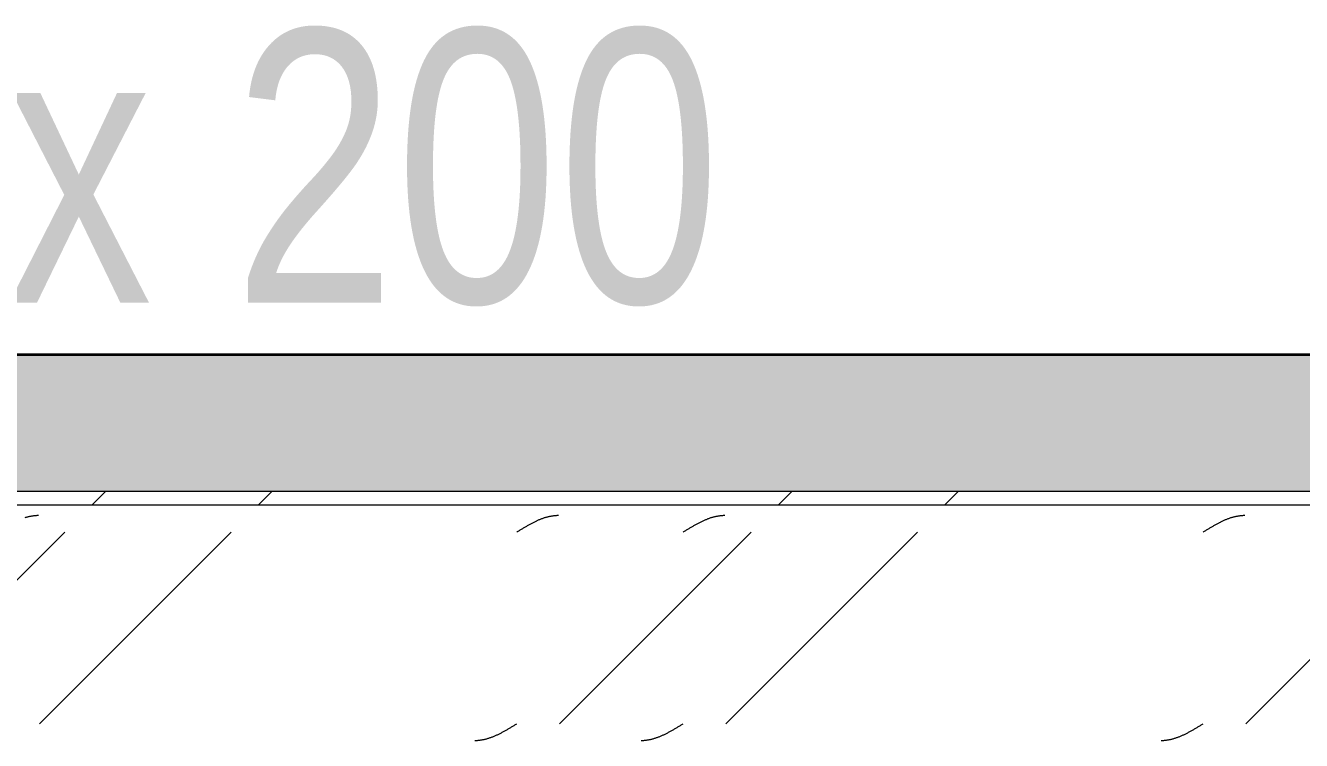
# Model space of a CAD drawing. Header units: centimetres. Extents: x -6741 to 14818, y -293 to 1595.
# Drawn here: x 8670.9 to 8764.4, y 360.6 to 413 of the extents above; entities that cross this region are included whole.
import ezdxf

# ---------------------------------------------------------------- set-up
doc = ezdxf.new("R2010")
doc.units = ezdxf.units.CM
for name, color, linetype, lineweight in [('A-FLOR', 7, 'Continuous', 9), ('A-FLOR-PATT', 7, 'Continuous', 35), ('S-BEAM', 7, 'Continuous', 9), ('S-BEAM-IDEN', 7, 'Continuous', 18)]:
    doc.layers.add(name, color=color, linetype=linetype, lineweight=lineweight)
doc.styles.add('Century Gothic_2', font='GOTHIC.TTF', dxfattribs={"width": 0.8, "height": 20})
pattern_1 = [(45, (50.4, 0), (-25.14472, 25.14472), []), (45, (50.4, 38.1), (-25.14472, 25.14472), [])]

# ---------------------------------------------------------------- blocks, each defined once
blk = doc.blocks.new('FP_27-Elevación Eje 8-9')
at = {"layer": 'S-BEAM', "color": 9, "true_color": 0xc0c0c0}
for p, q in [((-6232.731, 361.809), (-6232.683, 361.839)), ((-6220.542, 361.809), (-6220.493, 361.839)), ((-6182.442, 361.809), (-6182.393, 361.839)), ((-6234.432, 360.889), (-6234.384, 360.909)), ((-6234.384, 360.909), (-6234.335, 360.929)), ((-6234.335, 360.929), (-6234.286, 360.949)), ((-6234.286, 360.949), (-6234.238, 360.97)), ((-6234.238, 360.97), (-6234.189, 360.992)), ((-6234.189, 360.992), (-6234.141, 361.014)), ((-6234.141, 361.014), (-6234.092, 361.036)), ((-6234.092, 361.036), (-6234.043, 361.059)), ((-6234.043, 361.059), (-6233.995, 361.083)), ((-6233.995, 361.083), (-6233.946, 361.107)), ((-6233.946, 361.107), (-6233.898, 361.131)), ((-6233.898, 361.131), (-6233.849, 361.156)), ((-6233.849, 361.156), (-6233.8, 361.182)), ((-6233.8, 361.182), (-6233.752, 361.207)), ((-6233.752, 361.207), (-6233.703, 361.233)), ((-6233.703, 361.233), (-6233.655, 361.26)), ((-6233.655, 361.26), (-6233.606, 361.286)), ((-6233.606, 361.286), (-6233.557, 361.314)), ((-6233.557, 361.314), (-6233.509, 361.341)), ((-6233.509, 361.341), (-6233.46, 361.369)), ((-6233.46, 361.369), (-6233.412, 361.397)), ((-6233.412, 361.397), (-6233.363, 361.425)), ((-6233.363, 361.425), (-6233.314, 361.453)), ((-6233.314, 361.453), (-6233.266, 361.482)), ((-6233.266, 361.482), (-6233.217, 361.511)), ((-6233.217, 361.511), (-6233.169, 361.54)), ((-6233.169, 361.54), (-6233.12, 361.57)), ((-6233.12, 361.57), (-6233.071, 361.599)), ((-6233.071, 361.599), (-6233.023, 361.629)), ((-6233.023, 361.629), (-6232.974, 361.659)), ((-6232.974, 361.659), (-6232.926, 361.688)), ((-6232.926, 361.688), (-6232.877, 361.718)), ((-6232.877, 361.718), (-6232.828, 361.748)), ((-6232.828, 361.748), (-6232.78, 361.779)), ((-6232.78, 361.779), (-6232.731, 361.809)), ((-6222.243, 360.889), (-6222.194, 360.909)), ((-6222.194, 360.909), (-6222.146, 360.929)), ((-6222.146, 360.929), (-6222.097, 360.949)), ((-6222.097, 360.949), (-6222.048, 360.97)), ((-6222.048, 360.97), (-6222, 360.992)), ((-6222, 360.992), (-6221.951, 361.014)), ((-6221.951, 361.014), (-6221.903, 361.036)), ((-6221.903, 361.036), (-6221.854, 361.059)), ((-6221.854, 361.059), (-6221.805, 361.083)), ((-6221.805, 361.083), (-6221.757, 361.107)), ((-6221.757, 361.107), (-6221.708, 361.131)), ((-6221.708, 361.131), (-6221.66, 361.156)), ((-6221.66, 361.156), (-6221.611, 361.182)), ((-6221.611, 361.182), (-6221.562, 361.207)), ((-6221.562, 361.207), (-6221.514, 361.233)), ((-6221.514, 361.233), (-6221.465, 361.26)), ((-6221.465, 361.26), (-6221.417, 361.286)), ((-6221.417, 361.286), (-6221.368, 361.314)), ((-6221.368, 361.314), (-6221.319, 361.341)), ((-6221.319, 361.341), (-6221.271, 361.369)), ((-6221.271, 361.369), (-6221.222, 361.397)), ((-6221.222, 361.397), (-6221.174, 361.425)), ((-6221.174, 361.425), (-6221.125, 361.453)), ((-6221.125, 361.453), (-6221.076, 361.482)), ((-6221.076, 361.482), (-6221.028, 361.511)), ((-6221.028, 361.511), (-6220.979, 361.54)), ((-6220.979, 361.54), (-6220.931, 361.57)), ((-6220.931, 361.57), (-6220.882, 361.599)), ((-6220.882, 361.599), (-6220.833, 361.629)), ((-6220.833, 361.629), (-6220.785, 361.659)), ((-6220.785, 361.659), (-6220.736, 361.688)), ((-6220.736, 361.688), (-6220.688, 361.718)), ((-6220.688, 361.718), (-6220.639, 361.748)), ((-6220.639, 361.748), (-6220.59, 361.779)), ((-6220.59, 361.779), (-6220.542, 361.809)), ((-6184.143, 360.889), (-6184.094, 360.909)), ((-6184.094, 360.909), (-6184.046, 360.929)), ((-6184.046, 360.929), (-6183.997, 360.949)), ((-6183.997, 360.949), (-6183.948, 360.97)), ((-6183.948, 360.97), (-6183.9, 360.992)), ((-6183.9, 360.992), (-6183.851, 361.014)), ((-6183.851, 361.014), (-6183.803, 361.036)), ((-6183.803, 361.036), (-6183.754, 361.059)), ((-6183.754, 361.059), (-6183.705, 361.083)), ((-6183.705, 361.083), (-6183.657, 361.107)), ((-6183.657, 361.107), (-6183.608, 361.131)), ((-6183.608, 361.131), (-6183.56, 361.156)), ((-6183.56, 361.156), (-6183.511, 361.182)), ((-6183.511, 361.182), (-6183.462, 361.207)), ((-6183.462, 361.207), (-6183.414, 361.233)), ((-6183.414, 361.233), (-6183.365, 361.26)), ((-6183.365, 361.26), (-6183.317, 361.286)), ((-6183.317, 361.286), (-6183.268, 361.314)), ((-6183.268, 361.314), (-6183.219, 361.341)), ((-6183.219, 361.341), (-6183.171, 361.369)), ((-6183.171, 361.369), (-6183.122, 361.397)), ((-6183.122, 361.397), (-6183.074, 361.425)), ((-6183.074, 361.425), (-6183.025, 361.453)), ((-6183.025, 361.453), (-6182.976, 361.482)), ((-6182.976, 361.482), (-6182.928, 361.511)), ((-6182.928, 361.511), (-6182.879, 361.54)), ((-6182.879, 361.54), (-6182.831, 361.57)), ((-6182.831, 361.57), (-6182.782, 361.599)), ((-6182.782, 361.599), (-6182.733, 361.629)), ((-6182.733, 361.629), (-6182.685, 361.659)), ((-6182.685, 361.659), (-6182.636, 361.688)), ((-6182.636, 361.688), (-6182.588, 361.718)), ((-6182.588, 361.718), (-6182.539, 361.748)), ((-6182.539, 361.748), (-6182.49, 361.779)), ((-6182.49, 361.779), (-6182.442, 361.809)), ((-6235.744, 360.611), (-6235.696, 360.612)), ((-6235.696, 360.612), (-6235.647, 360.614)), ((-6235.647, 360.614), (-6235.598, 360.616)), ((-6235.598, 360.616), (-6235.55, 360.619)), ((-6235.55, 360.619), (-6235.501, 360.624)), ((-6235.501, 360.624), (-6235.453, 360.628)), ((-6235.453, 360.628), (-6235.404, 360.634)), ((-6235.404, 360.634), (-6235.355, 360.64)), ((-6235.355, 360.64), (-6235.307, 360.647)), ((-6235.307, 360.647), (-6235.258, 360.655)), ((-6235.258, 360.655), (-6235.21, 360.663)), ((-6235.21, 360.663), (-6235.161, 360.672)), ((-6235.161, 360.672), (-6235.113, 360.682)), ((-6235.113, 360.682), (-6235.064, 360.693)), ((-6235.064, 360.693), (-6235.015, 360.704)), ((-6235.015, 360.704), (-6234.967, 360.716)), ((-6234.967, 360.716), (-6234.918, 360.728)), ((-6234.918, 360.728), (-6234.87, 360.741)), ((-6234.87, 360.741), (-6234.821, 360.755)), ((-6234.821, 360.755), (-6234.772, 360.77)), ((-6234.772, 360.77), (-6234.724, 360.785)), ((-6234.724, 360.785), (-6234.675, 360.801)), ((-6234.675, 360.801), (-6234.627, 360.817)), ((-6234.627, 360.817), (-6234.578, 360.834)), ((-6234.578, 360.834), (-6234.529, 360.852)), ((-6234.529, 360.852), (-6234.481, 360.87)), ((-6234.481, 360.87), (-6234.432, 360.889)), ((-6223.555, 360.611), (-6223.506, 360.612)), ((-6223.506, 360.612), (-6223.458, 360.614)), ((-6223.458, 360.614), (-6223.409, 360.616)), ((-6223.409, 360.616), (-6223.36, 360.619)), ((-6223.36, 360.619), (-6223.312, 360.624)), ((-6223.312, 360.624), (-6223.263, 360.628)), ((-6223.263, 360.628), (-6223.215, 360.634)), ((-6223.215, 360.634), (-6223.166, 360.64)), ((-6223.166, 360.64), (-6223.117, 360.647)), ((-6223.117, 360.647), (-6223.069, 360.655)), ((-6223.069, 360.655), (-6223.02, 360.663)), ((-6223.02, 360.663), (-6222.972, 360.672)), ((-6222.972, 360.672), (-6222.923, 360.682)), ((-6222.923, 360.682), (-6222.874, 360.693)), ((-6222.874, 360.693), (-6222.826, 360.704)), ((-6222.826, 360.704), (-6222.777, 360.716)), ((-6222.777, 360.716), (-6222.729, 360.728)), ((-6222.729, 360.728), (-6222.68, 360.741)), ((-6222.68, 360.741), (-6222.631, 360.755)), ((-6222.631, 360.755), (-6222.583, 360.77)), ((-6222.583, 360.77), (-6222.534, 360.785)), ((-6222.534, 360.785), (-6222.486, 360.801)), ((-6222.486, 360.801), (-6222.437, 360.817)), ((-6222.437, 360.817), (-6222.389, 360.834)), ((-6222.389, 360.834), (-6222.34, 360.852)), ((-6222.34, 360.852), (-6222.291, 360.87)), ((-6222.291, 360.87), (-6222.243, 360.889)), ((-6185.455, 360.611), (-6185.406, 360.612)), ((-6185.406, 360.612), (-6185.358, 360.614)), ((-6185.358, 360.614), (-6185.309, 360.616)), ((-6185.309, 360.616), (-6185.26, 360.619)), ((-6185.26, 360.619), (-6185.212, 360.624)), ((-6185.212, 360.624), (-6185.163, 360.628)), ((-6185.163, 360.628), (-6185.115, 360.634)), ((-6185.115, 360.634), (-6185.066, 360.64)), ((-6185.066, 360.64), (-6185.017, 360.647)), ((-6185.017, 360.647), (-6184.969, 360.655)), ((-6184.969, 360.655), (-6184.92, 360.663)), ((-6184.92, 360.663), (-6184.872, 360.672)), ((-6184.872, 360.672), (-6184.823, 360.682)), ((-6184.823, 360.682), (-6184.774, 360.693)), ((-6184.774, 360.693), (-6184.726, 360.704)), ((-6184.726, 360.704), (-6184.677, 360.716)), ((-6184.677, 360.716), (-6184.629, 360.728)), ((-6184.629, 360.728), (-6184.58, 360.741)), ((-6184.58, 360.741), (-6184.531, 360.755)), ((-6184.531, 360.755), (-6184.483, 360.77)), ((-6184.483, 360.77), (-6184.434, 360.785)), ((-6184.434, 360.785), (-6184.386, 360.801)), ((-6184.386, 360.801), (-6184.337, 360.817)), ((-6184.337, 360.817), (-6184.289, 360.834)), ((-6184.289, 360.834), (-6184.24, 360.852)), ((-6184.24, 360.852), (-6184.191, 360.87)), ((-6184.191, 360.87), (-6184.143, 360.889))]:
    blk.add_line(p, q, dxfattribs=at)
blk = doc.blocks.new('FP_28-Elevación Eje 8-9')
at = {"layer": 'S-BEAM', "color": 9, "true_color": 0xc0c0c0}
for p, q in [((-6268.693, 376.948), (-6268.644, 376.962)), ((-6268.644, 376.962), (-6268.595, 376.976)), ((-6268.595, 376.976), (-6268.547, 376.989)), ((-6268.547, 376.989), (-6268.498, 377.002)), ((-6268.498, 377.002), (-6268.45, 377.014)), ((-6268.45, 377.014), (-6268.401, 377.025)), ((-6268.401, 377.025), (-6268.352, 377.036)), ((-6268.352, 377.036), (-6268.304, 377.045)), ((-6268.304, 377.045), (-6268.255, 377.054)), ((-6268.255, 377.054), (-6268.207, 377.063)), ((-6268.207, 377.063), (-6268.158, 377.071)), ((-6268.158, 377.071), (-6268.109, 377.078)), ((-6268.109, 377.078), (-6268.061, 377.084)), ((-6268.061, 377.084), (-6268.012, 377.089)), ((-6268.012, 377.089), (-6267.964, 377.094)), ((-6267.964, 377.094), (-6267.915, 377.098)), ((-6267.915, 377.098), (-6267.866, 377.101)), ((-6267.866, 377.101), (-6267.818, 377.104)), ((-6267.818, 377.104), (-6267.769, 377.106)), ((-6267.769, 377.106), (-6267.721, 377.107)), ((-6231.078, 376.769), (-6231.03, 376.789)), ((-6231.03, 376.789), (-6230.981, 376.809)), ((-6230.981, 376.809), (-6230.933, 376.829)), ((-6230.933, 376.829), (-6230.884, 376.847)), ((-6230.884, 376.847), (-6230.836, 376.866)), ((-6230.836, 376.866), (-6230.787, 376.883)), ((-6230.787, 376.883), (-6230.738, 376.9)), ((-6230.738, 376.9), (-6230.69, 376.917)), ((-6230.69, 376.917), (-6230.641, 376.933)), ((-6230.641, 376.933), (-6230.593, 376.948)), ((-6230.593, 376.948), (-6230.544, 376.962)), ((-6230.544, 376.962), (-6230.495, 376.976)), ((-6230.495, 376.976), (-6230.447, 376.989)), ((-6230.447, 376.989), (-6230.398, 377.002)), ((-6230.398, 377.002), (-6230.35, 377.014)), ((-6230.35, 377.014), (-6230.301, 377.025)), ((-6230.301, 377.025), (-6230.252, 377.036)), ((-6230.252, 377.036), (-6230.204, 377.045)), ((-6230.204, 377.045), (-6230.155, 377.054)), ((-6230.155, 377.054), (-6230.107, 377.063)), ((-6230.107, 377.063), (-6230.058, 377.071)), ((-6230.058, 377.071), (-6230.009, 377.078)), ((-6230.009, 377.078), (-6229.961, 377.084)), ((-6229.961, 377.084), (-6229.912, 377.089)), ((-6229.912, 377.089), (-6229.864, 377.094)), ((-6229.864, 377.094), (-6229.815, 377.098)), ((-6229.815, 377.098), (-6229.766, 377.101)), ((-6229.766, 377.101), (-6229.718, 377.104)), ((-6229.718, 377.104), (-6229.669, 377.106)), ((-6229.669, 377.106), (-6229.621, 377.107)), ((-6218.889, 376.769), (-6218.84, 376.789)), ((-6218.84, 376.789), (-6218.792, 376.809)), ((-6218.792, 376.809), (-6218.743, 376.829)), ((-6218.743, 376.829), (-6218.695, 376.847)), ((-6218.695, 376.847), (-6218.646, 376.866)), ((-6218.646, 376.866), (-6218.597, 376.883)), ((-6218.597, 376.883), (-6218.549, 376.9)), ((-6218.549, 376.9), (-6218.5, 376.917)), ((-6218.5, 376.917), (-6218.452, 376.933)), ((-6218.452, 376.933), (-6218.403, 376.948)), ((-6218.403, 376.948), (-6218.354, 376.962)), ((-6218.354, 376.962), (-6218.306, 376.976)), ((-6218.306, 376.976), (-6218.257, 376.989)), ((-6218.257, 376.989), (-6218.209, 377.002)), ((-6218.209, 377.002), (-6218.16, 377.014)), ((-6218.16, 377.014), (-6218.112, 377.025)), ((-6218.112, 377.025), (-6218.063, 377.036)), ((-6218.063, 377.036), (-6218.014, 377.045)), ((-6218.014, 377.045), (-6217.966, 377.054)), ((-6217.966, 377.054), (-6217.917, 377.063)), ((-6217.917, 377.063), (-6217.869, 377.071)), ((-6217.869, 377.071), (-6217.82, 377.078)), ((-6217.82, 377.078), (-6217.771, 377.084)), ((-6217.771, 377.084), (-6217.723, 377.089)), ((-6217.723, 377.089), (-6217.674, 377.094)), ((-6217.674, 377.094), (-6217.626, 377.098)), ((-6217.626, 377.098), (-6217.577, 377.101)), ((-6217.577, 377.101), (-6217.528, 377.104)), ((-6217.528, 377.104), (-6217.48, 377.106)), ((-6217.48, 377.106), (-6217.431, 377.107)), ((-6180.789, 376.769), (-6180.74, 376.789)), ((-6180.74, 376.789), (-6180.692, 376.809)), ((-6180.692, 376.809), (-6180.643, 376.829)), ((-6180.643, 376.829), (-6180.595, 376.847)), ((-6180.595, 376.847), (-6180.546, 376.866)), ((-6180.546, 376.866), (-6180.497, 376.883)), ((-6180.497, 376.883), (-6180.449, 376.9)), ((-6180.449, 376.9), (-6180.4, 376.917)), ((-6180.4, 376.917), (-6180.352, 376.933)), ((-6180.352, 376.933), (-6180.303, 376.948)), ((-6180.303, 376.948), (-6180.254, 376.962)), ((-6180.254, 376.962), (-6180.206, 376.976)), ((-6180.206, 376.976), (-6180.157, 376.989)), ((-6180.157, 376.989), (-6180.109, 377.002)), ((-6180.109, 377.002), (-6180.06, 377.014)), ((-6180.06, 377.014), (-6180.012, 377.025)), ((-6180.012, 377.025), (-6179.963, 377.036)), ((-6179.963, 377.036), (-6179.914, 377.045)), ((-6179.914, 377.045), (-6179.866, 377.054)), ((-6179.866, 377.054), (-6179.817, 377.063)), ((-6179.817, 377.063), (-6179.769, 377.071)), ((-6179.769, 377.071), (-6179.72, 377.078)), ((-6179.72, 377.078), (-6179.671, 377.084)), ((-6179.671, 377.084), (-6179.623, 377.089)), ((-6179.623, 377.089), (-6179.574, 377.094)), ((-6179.574, 377.094), (-6179.526, 377.098)), ((-6179.526, 377.098), (-6179.477, 377.101)), ((-6179.477, 377.101), (-6179.428, 377.104)), ((-6179.428, 377.104), (-6179.38, 377.106)), ((-6179.38, 377.106), (-6179.331, 377.107)), ((-6232.682, 375.879), (-6232.634, 375.909)), ((-6232.634, 375.909), (-6232.585, 375.939)), ((-6232.585, 375.939), (-6232.536, 375.969)), ((-6232.536, 375.969), (-6232.488, 375.999)), ((-6232.488, 375.999), (-6232.439, 376.029)), ((-6232.439, 376.029), (-6232.391, 376.059)), ((-6232.391, 376.059), (-6232.342, 376.089)), ((-6232.342, 376.089), (-6232.293, 376.119)), ((-6232.293, 376.119), (-6232.245, 376.148)), ((-6232.245, 376.148), (-6232.196, 376.177)), ((-6232.196, 376.177), (-6232.148, 376.206)), ((-6232.148, 376.206), (-6232.099, 376.235)), ((-6232.099, 376.235), (-6232.05, 376.264)), ((-6232.05, 376.264), (-6232.002, 376.293)), ((-6232.002, 376.293), (-6231.953, 376.321)), ((-6231.953, 376.321), (-6231.905, 376.349)), ((-6231.905, 376.349), (-6231.856, 376.377)), ((-6231.856, 376.377), (-6231.807, 376.404)), ((-6231.807, 376.404), (-6231.759, 376.431)), ((-6231.759, 376.431), (-6231.71, 376.458)), ((-6231.71, 376.458), (-6231.662, 376.484)), ((-6231.662, 376.484), (-6231.613, 376.51)), ((-6231.613, 376.51), (-6231.564, 376.536)), ((-6231.564, 376.536), (-6231.516, 376.561)), ((-6231.516, 376.561), (-6231.467, 376.586)), ((-6231.467, 376.586), (-6231.419, 376.611)), ((-6231.419, 376.611), (-6231.37, 376.635)), ((-6231.37, 376.635), (-6231.321, 376.658)), ((-6231.321, 376.658), (-6231.273, 376.681)), ((-6231.273, 376.681), (-6231.224, 376.704)), ((-6231.224, 376.704), (-6231.176, 376.726)), ((-6231.176, 376.726), (-6231.127, 376.748)), ((-6231.127, 376.748), (-6231.078, 376.769)), ((-6220.493, 375.879), (-6220.444, 375.909)), ((-6220.444, 375.909), (-6220.396, 375.939)), ((-6220.396, 375.939), (-6220.347, 375.969)), ((-6220.347, 375.969), (-6220.298, 375.999)), ((-6220.298, 375.999), (-6220.25, 376.029)), ((-6220.25, 376.029), (-6220.201, 376.059)), ((-6220.201, 376.059), (-6220.153, 376.089)), ((-6220.153, 376.089), (-6220.104, 376.119)), ((-6220.104, 376.119), (-6220.055, 376.148)), ((-6220.055, 376.148), (-6220.007, 376.177)), ((-6220.007, 376.177), (-6219.958, 376.206)), ((-6219.958, 376.206), (-6219.91, 376.235)), ((-6219.91, 376.235), (-6219.861, 376.264)), ((-6219.861, 376.264), (-6219.812, 376.293)), ((-6219.812, 376.293), (-6219.764, 376.321)), ((-6219.764, 376.321), (-6219.715, 376.349)), ((-6219.715, 376.349), (-6219.667, 376.377)), ((-6219.667, 376.377), (-6219.618, 376.404)), ((-6219.618, 376.404), (-6219.569, 376.431)), ((-6219.569, 376.431), (-6219.521, 376.458)), ((-6219.521, 376.458), (-6219.472, 376.484)), ((-6219.472, 376.484), (-6219.424, 376.51)), ((-6219.424, 376.51), (-6219.375, 376.536)), ((-6219.375, 376.536), (-6219.326, 376.561)), ((-6219.326, 376.561), (-6219.278, 376.586)), ((-6219.278, 376.586), (-6219.229, 376.611)), ((-6219.229, 376.611), (-6219.181, 376.635)), ((-6219.181, 376.635), (-6219.132, 376.658)), ((-6219.132, 376.658), (-6219.083, 376.681)), ((-6219.083, 376.681), (-6219.035, 376.704)), ((-6219.035, 376.704), (-6218.986, 376.726)), ((-6218.986, 376.726), (-6218.938, 376.748)), ((-6218.938, 376.748), (-6218.889, 376.769)), ((-6182.393, 375.879), (-6182.344, 375.909)), ((-6182.344, 375.909), (-6182.296, 375.939)), ((-6182.296, 375.939), (-6182.247, 375.969)), ((-6182.247, 375.969), (-6182.198, 375.999)), ((-6182.198, 375.999), (-6182.15, 376.029)), ((-6182.15, 376.029), (-6182.101, 376.059)), ((-6182.101, 376.059), (-6182.053, 376.089)), ((-6182.053, 376.089), (-6182.004, 376.119)), ((-6182.004, 376.119), (-6181.955, 376.148)), ((-6181.955, 376.148), (-6181.907, 376.177)), ((-6181.907, 376.177), (-6181.858, 376.206)), ((-6181.858, 376.206), (-6181.81, 376.235)), ((-6181.81, 376.235), (-6181.761, 376.264)), ((-6181.761, 376.264), (-6181.712, 376.293)), ((-6181.712, 376.293), (-6181.664, 376.321)), ((-6181.664, 376.321), (-6181.615, 376.349)), ((-6181.615, 376.349), (-6181.567, 376.377)), ((-6181.567, 376.377), (-6181.518, 376.404)), ((-6181.518, 376.404), (-6181.469, 376.431)), ((-6181.469, 376.431), (-6181.421, 376.458)), ((-6181.421, 376.458), (-6181.372, 376.484)), ((-6181.372, 376.484), (-6181.324, 376.51)), ((-6181.324, 376.51), (-6181.275, 376.536)), ((-6181.275, 376.536), (-6181.226, 376.561)), ((-6181.226, 376.561), (-6181.178, 376.586)), ((-6181.178, 376.586), (-6181.129, 376.611)), ((-6181.129, 376.611), (-6181.081, 376.635)), ((-6181.081, 376.635), (-6181.032, 376.658)), ((-6181.032, 376.658), (-6180.983, 376.681)), ((-6180.983, 376.681), (-6180.935, 376.704)), ((-6180.935, 376.704), (-6180.886, 376.726)), ((-6180.886, 376.726), (-6180.838, 376.748)), ((-6180.838, 376.748), (-6180.789, 376.769))]:
    blk.add_line(p, q, dxfattribs=at)
blk = doc.blocks.new('M_W Shapes - 150 x 200-1837126-Elevación Eje 8-9')
at = {"layer": 'S-BEAM', "true_color": 0xc0c0c0}
h = blk.add_hatch(dxfattribs=at)
h.set_pattern_fill('FP_24', color=9, style=0, pattern_type=2)
h.set_pattern_definition(pattern_1)
h.paths.add_polyline_path([(-6237.897, 377.859), (-6110.448, 377.859), (-6110.448, 378.859), (-6440.438, 378.859), (-6440.438, 377.859), (-6420.268, 377.859)])
h = blk.add_hatch(dxfattribs=at)
h.set_pattern_fill('FP_24', color=9, style=0, pattern_type=2)
h.set_pattern_definition(pattern_1)
h.paths.add_polyline_path([(-6237.897, 361.839), (-6110.448, 361.839), (-6110.448, 375.879), (-6440.438, 375.879), (-6440.438, 361.839), (-6420.268, 361.839)])
at = {"layer": 'S-BEAM'}
for p, q in [((-6110.448, 378.859), (-6440.438, 378.859)), ((-6110.448, 377.859), (-6440.438, 377.859))]:
    blk.add_line(p, q, dxfattribs=at)
for name in ['FP_28-Elevación Eje 8-9', 'FP_27-Elevación Eje 8-9']:
    blk.add_blockref(name, (0, 0), dxfattribs=at)

msp = doc.modelspace()

# ---------------------------------------------------------------- hatches: boundary and pattern name
at = {"layer": 'A-FLOR-PATT', "lineweight": 9, "true_color": 0x9a9a9a}
msp.add_hatch(color=253, dxfattribs=at).paths.add_polyline_path([(8496.428, 378.859), (8829.108, 378.859), (8829.108, 388.859), (8145.617, 388.859), (8145.621, 378.859), (8496.048, 378.859)])

# ---------------------------------------------------------------- linework, layer by layer
at = {"layer": 'A-FLOR', "lineweight": 35}
msp.add_line((8829.108, 388.859), (8145.617, 388.859), dxfattribs=at)

# ---------------------------------------------------------------- block references
at = {"layer": 'S-BEAM'}
msp.add_blockref('M_W Shapes - 150 x 200-1837126-Elevación Eje 8-9', (14939.553, 0), dxfattribs=at)

# ---------------------------------------------------------------- texts
at = {"layer": 'S-BEAM-IDEN', "lineweight": 9, "insert": (8589.772, 412.685), "char_height": 20, "width": 173.80585, "attachment_point": 1, "style": 'Century Gothic_2'}
msp.add_mtext('VM 150 x 200', dxfattribs=at)

doc.saveas('drawing.dxf')
